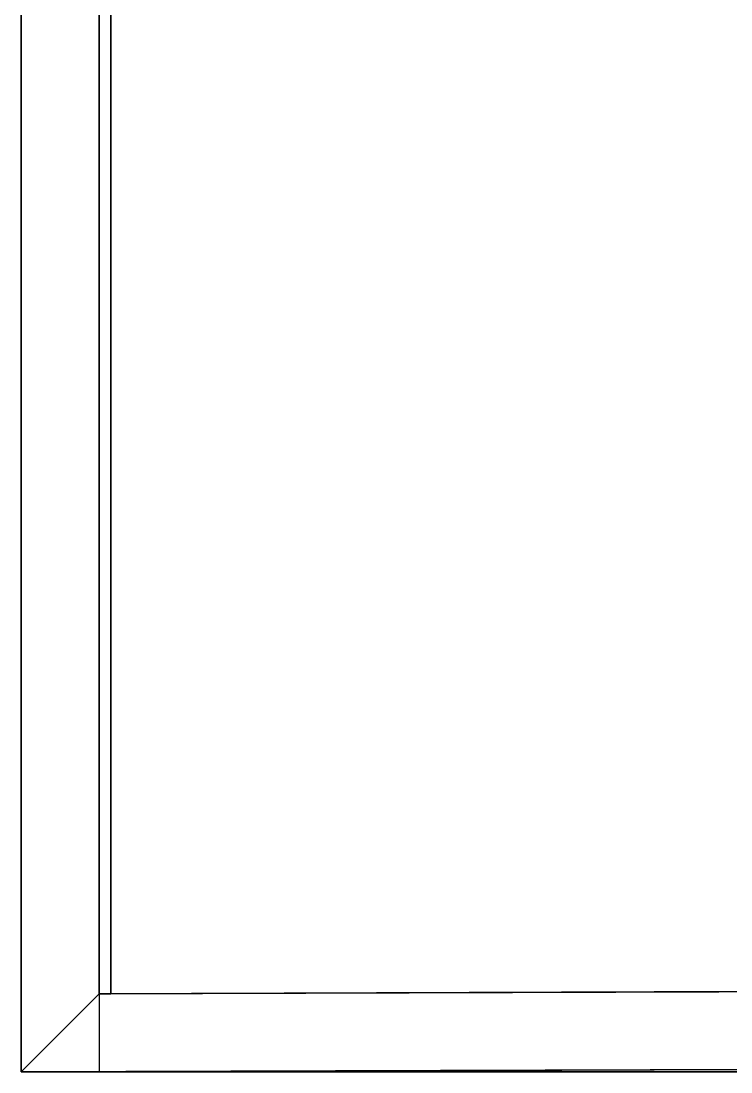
# Model space of a CAD drawing. Extents: x -100 to 2892, y -123 to 2616.
# Drawn here: x -100 to 810, y -100 to 1246 of the extents above; entities that cross this region are included whole.
import ezdxf

# ---------------------------------------------------------------- set-up
doc = ezdxf.new("R2010")
doc.units = 0
for name, color, linetype in [('LAYER0', 7, 'CONTINUOUS'), ('LAYER1', 7, 'CONTINUOUS'), ('LAYER2', 7, 'CONTINUOUS'), ('LAYER87', 7, 'CONTINUOUS')]:
    doc.layers.add(name, color=color, linetype=linetype)

msp = doc.modelspace()

# ---------------------------------------------------------------- linework, layer by layer
at = {"layer": 'LAYER0', "invisible_edges": 1}
for points in [[(2892.49, 2616, -5), (-100, -100.32, -5), (-100, 2616, -5), (2892.49, 2616, -5)], [(-100, -100.32, -5), (2892.49, 2616, -5), (2892.49, -100.32, -5), (-100, -100.32, -5)], [(-100, 2616), (-100, -100.32, -5), (-100, -100.32), (-100, 2616)], [(-100, -100.32, -5), (-100, 2616), (-100, 2616, -5), (-100, -100.32, -5)], [(2892.49, -100.32), (-100, 2616), (-100, -100.32), (2892.49, -100.32)], [(-100, 2616), (2892.49, -100.32), (2892.49, 2616), (-100, 2616)], [(2892.49, -100.32), (-100, -100.32, -5), (2892.49, -100.32, -5), (2892.49, -100.32)], [(-100, -100.32, -5), (2892.49, -100.32), (-100, -100.32), (-100, -100.32, -5)]]:
    msp.add_3dface(points, dxfattribs=at)
at = {"layer": 'LAYER1', "invisible_edges": 1}
for points in [[(0, 2516), (-100, -100.32), (-100, 2616), (0, 2516)], [(-100, 2616, 2593), (-100, -100.32), (-100, -100.32, 2593), (-100, 2616, 2593)], [(-100, -100.32), (-100, 2616, 2593), (-100, 2616), (-100, -100.32)], [(0, 0, 2593), (-100, 2616, 2593), (-100, -100.32, 2593), (0, 0, 2593)], [(-100, 2616, 2593), (0, 0, 2593), (0, 2516, 2593), (-100, 2616, 2593)], [(-100, -100.32), (0, 2516), (0, 0), (-100, -100.32)], [(0, 2516), (0, 0, 2593), (0, 0), (0, 2516)], [(0, 0, 2593), (0, 2516), (0, 2516, 2593), (0, 0, 2593)], [(0, 0), (-100, -100.32, 2593), (-100, -100.32), (0, 0)], [(-100, -100.32, 2593), (0, 0), (0, 0, 2593), (-100, -100.32, 2593)]]:
    msp.add_3dface(points, dxfattribs=at)
at = {"layer": 'LAYER2'}
msp.add_3dface([(0.31999, -99.99654), (-100, -100.32), (0, 0), (0.31999, -99.99654)], dxfattribs=at)
for points, invisible_edges in [([(0, 0, 2593), (-100, -100.32), (-100, -100.32, 2593), (0, 0, 2593)], 1), ([(-100, -100.32), (0, 0, 2593), (0, 0), (-100, -100.32)], 1), ([(2780.99, 8.97, 2593), (830, 2.68, 2151), (0, 0, 2593), (2780.99, 8.97, 2593)], 3), ([(0, 0, 2593), (830, 2.68, 2151), (0, 0, 2151), (0, 0, 2593)], 1), ([(-100, -100.32, 2593), (0.32, -100, 2151), (2880.5, -90.71, 2593), (-100, -100.32, 2593)], 3), ([(830.32, -97.32, 2151), (2880.5, -90.71, 2593), (0.32, -100, 2151), (830.32, -97.32, 2151)], 3), ([(-100, -100.32), (0.32, -100, 2151), (-100, -100.32, 2593), (-100, -100.32)], 3), ([(0.32, -100, 2151), (-100, -100.32), (0.32, -100), (0.32, -100, 2151)], 1)]:
    msp.add_3dface(points, dxfattribs=dict(at, invisible_edges=invisible_edges))
at = {"layer": 'LAYER87'}
for points, invisible_edges in [([(0, 2516), (15, 2501), (0, 0), (0, 2516)], 3), ([(0, 2516, 111), (0, 0), (0, 0, 111), (0, 2516, 111)], 1), ([(0, 0), (0, 2516, 111), (0, 2516), (0, 0)], 1), ([(15, 0, 111), (0, 2516, 111), (0, 0, 111), (15, 0, 111)], 1), ([(0, 2516, 111), (15, 0, 111), (15, 2501, 111), (0, 2516, 111)], 5), ([(15, 0), (0, 0), (15, 2501), (15, 0)], 2), ([(15, 2501), (15, 0, 111), (15, 0), (15, 2501)], 1), ([(15, 0, 111), (15, 2501), (15, 2501, 111), (15, 0, 111)], 1), ([(15, 0, 111), (0, 0), (15, 0), (15, 0, 111)], 1), ([(0, 0), (15, 0, 111), (0, 0, 111), (0, 0)], 1)]:
    msp.add_3dface(points, dxfattribs=dict(at, invisible_edges=invisible_edges))

# ---------------------------------------------------------------- meshes
at = {"layer": 'LAYER2'}
mesh = msp.add_polymesh((2, 2), dxfattribs=at)
for k, corner in enumerate([(0, 0, 2593), (2780.985, 8.965, 2593), (-100, -100.323, 2593), (2880.499, -90.715, 2593)]):
    mesh.set_mesh_vertex(divmod(k, 2), corner)

doc.saveas('drawing.dxf')
